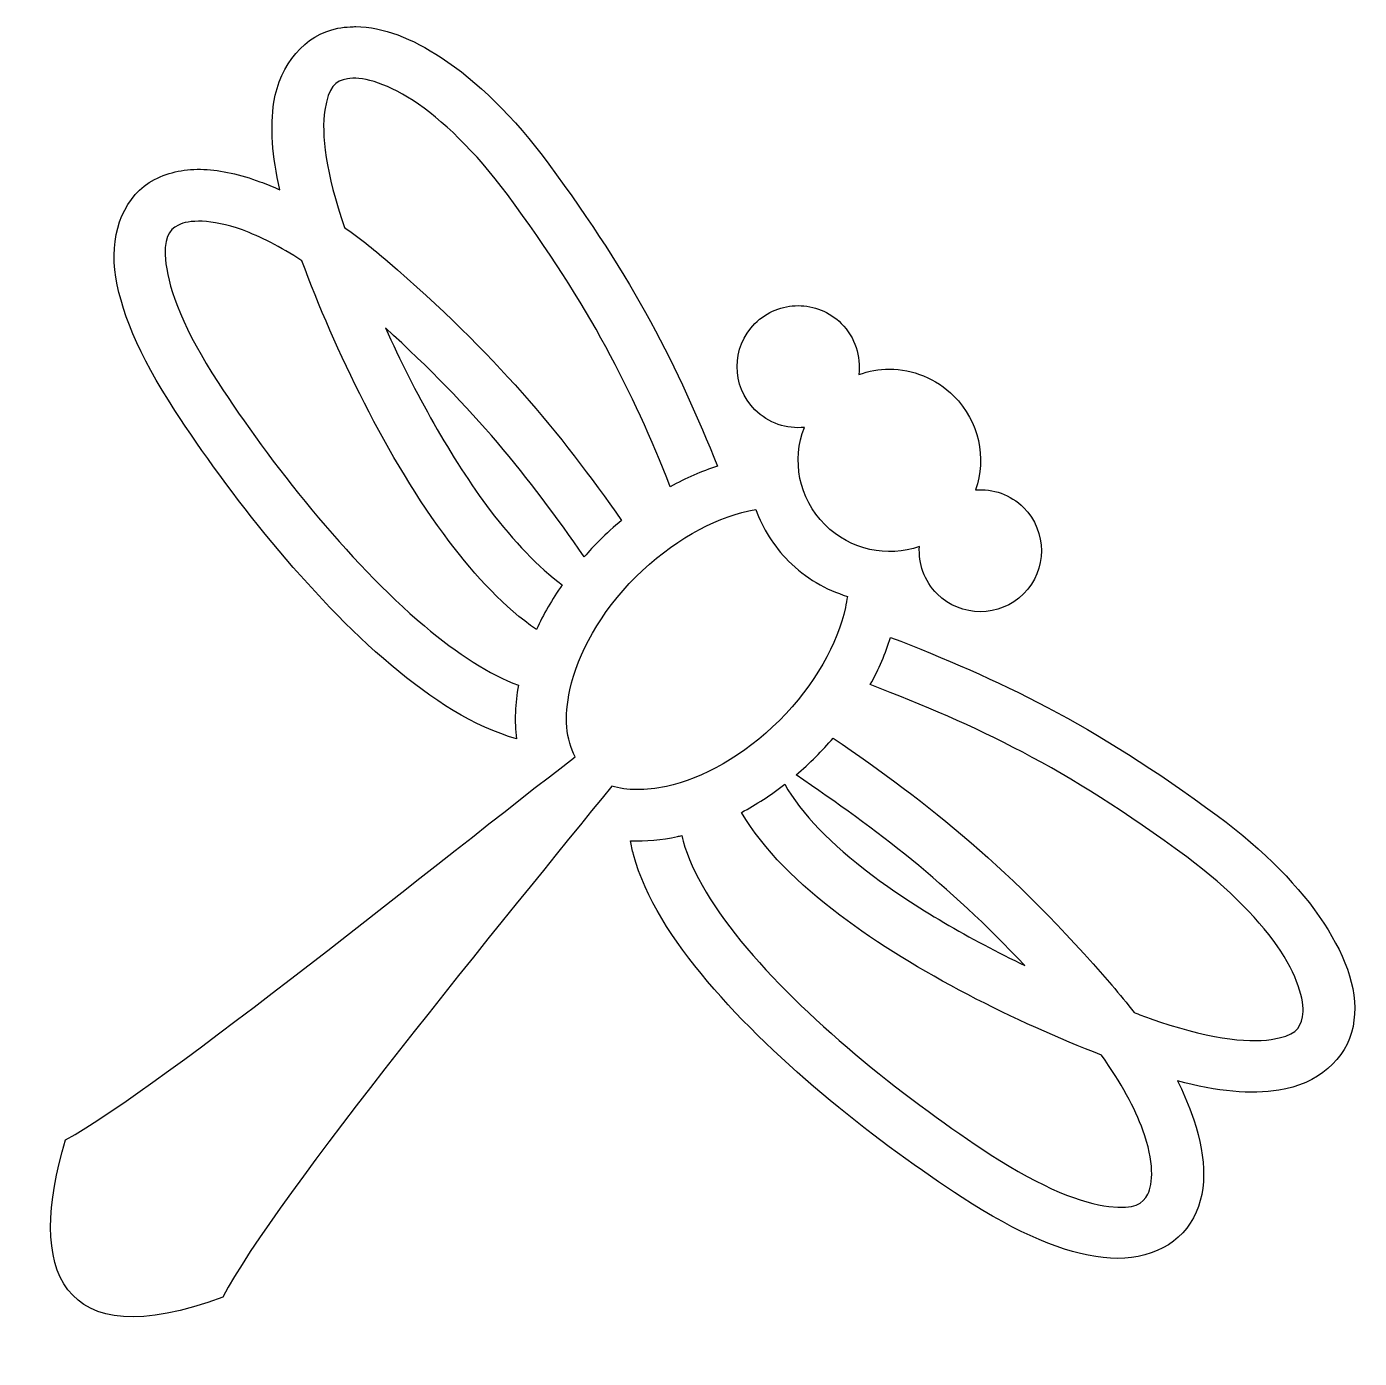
# Model space of a CAD drawing. Header units: centimetres. Extents: x -10.3 to 10.1, y -10.5 to 9.9.
import ezdxf

# ---------------------------------------------------------------- set-up
doc = ezdxf.new("R2010")
doc.units = ezdxf.units.CM
doc.header["$MEASUREMENT"] = 0
doc.layers.add('Layer 1', color=7, linetype='Continuous')

msp = doc.modelspace()

# ---------------------------------------------------------------- linework, layer by layer
at = {"layer": 'Layer 1'}
for points, knots in [([(-5.24515, 9.88518), (-5.27328, 9.88526), (-5.3014, 9.88455), (-5.3294, 9.88307), (-5.3294, 9.88307), (-5.39337, 9.87961), (-5.45696, 9.87198), (-5.52, 9.85988), (-5.52, 9.85988), (-6.02492, 9.76306), (-6.40772, 9.30748), (-6.4983, 8.72522), (-6.4983, 8.72522), (-6.55717, 8.34706), (-6.52815, 7.90413), (-6.40823, 7.38327), (-6.40823, 7.38327), (-6.51133, 7.42991), (-6.61317, 7.47191), (-6.71298, 7.50838), (-6.71298, 7.50838), (-7.01364, 7.61802), (-7.30333, 7.68591), (-7.57481, 7.69674), (-7.57481, 7.69674), (-7.84625, 7.70758), (-8.09951, 7.66123), (-8.32709, 7.54232), (-8.32709, 7.54232), (-8.78225, 7.30449), (-9.00363, 6.7569), (-8.936, 6.15921), (-8.936, 6.15921), (-8.86845, 5.56169), (-8.5723, 4.85555), (-8.01518, 3.99979), (-8.01518, 3.99979), (-7.19394, 2.7383), (-5.9752, 1.171), (-4.70257, 0.09699), (-4.70257, 0.09699), (-4.07355, -0.4339), (-3.4326, -0.84947), (-2.78039, -1.0305), (-2.78039, -1.0305), (-2.81602, -0.76636), (-2.80502, -0.48847), (-2.75395, -0.21075), (-2.75395, -0.21075), (-3.18773, -0.04849), (-3.68873, 0.27249), (-4.19441, 0.69923), (-4.19441, 0.69923), (-5.36558, 1.68765), (-6.56623, 3.21856), (-7.35473, 4.42983), (-7.35473, 4.42983), (-7.87108, 5.22293), (-8.10768, 5.84773), (-8.15297, 6.24794), (-8.15297, 6.24794), (-8.19822, 6.64811), (-8.1127, 6.76526), (-7.96203, 6.84398), (-7.96203, 6.84398), (-7.81141, 6.92267), (-7.46432, 6.94358), (-6.98306, 6.76808), (-6.98306, 6.76808), (-6.71074, 6.66869), (-6.40148, 6.51225), (-6.07012, 6.29664), (-6.07012, 6.29664), (-5.56706, 4.9425), (-4.77472, 3.26561), (-3.81337, 1.99466), (-3.81337, 1.99466), (-3.40198, 1.45078), (-2.96082, 0.97875), (-2.47783, 0.64275), (-2.47783, 0.64275), (-2.3706, 0.8756), (-2.23802, 1.10592), (-2.08132, 1.32983), (-2.08132, 1.32983), (-2.44628, 1.59831), (-2.82466, 1.99385), (-3.18486, 2.47005), (-3.18486, 2.47005), (-3.78984, 3.26989), (-4.34532, 4.28762), (-4.79104, 5.26663), (-4.79104, 5.26663), (-3.42539, 4.02807), (-2.59535, 2.9872), (-1.74525, 1.75834), (-1.74525, 1.75834), (-1.67087, 1.84301), (-1.59302, 1.92634), (-1.51147, 2.00785), (-1.51147, 2.00785), (-1.40183, 2.11749), (-1.28899, 2.22017), (-1.17379, 2.31669), (-1.17379, 2.31669), (-2.12105, 3.67222), (-3.09091, 4.85141), (-4.76018, 6.29165), (-4.76018, 6.29165), (-4.98198, 6.48297), (-5.20126, 6.65438), (-5.41686, 6.80652), (-5.41686, 6.80652), (-5.70782, 7.63554), (-5.77529, 8.2458), (-5.71963, 8.60406), (-5.71963, 8.60406), (-5.66228, 8.97231), (-5.56095, 9.04952), (-5.37153, 9.08587), (-5.37153, 9.08587), (-5.18207, 9.12213), (-4.81171, 9.04328), (-4.36806, 8.75232), (-4.36806, 8.75232), (-3.92445, 8.46136), (-3.41549, 7.97761), (-2.92233, 7.31072), (-2.92233, 7.31072), (-1.6411, 5.57787), (-1.01178, 4.30963), (-0.42527, 2.8329), (-0.42527, 2.8329), (-0.18732, 2.96459), (0.05481, 3.0698), (0.29665, 3.1468), (0.29665, 3.1468), (-0.30601, 4.65523), (-0.97627, 6.00431), (-2.28867, 7.77925), (-2.28867, 7.77925), (-2.82673, 8.50707), (-3.39069, 9.05373), (-3.93584, 9.41132), (-3.93584, 9.41132), (-4.38303, 9.7046), (-4.8228, 9.88369), (-5.24516, 9.88512), (-5.24516, 9.88512), (-5.24516, 9.88512), (-5.24515, 9.88518), (-5.24515, 9.88518)], [0, 0, 0, 0, 0.02564103, 0.02564103, 0.02564103, 0.02564103, 0.05128205, 0.05128205, 0.05128205, 0.05128205, 0.07692308, 0.07692308, 0.07692308, 0.07692308, 0.1025641, 0.1025641, 0.1025641, 0.1025641, 0.12820513, 0.12820513, 0.12820513, 0.12820513, 0.15384615, 0.15384615, 0.15384615, 0.15384615, 0.17948718, 0.17948718, 0.17948718, 0.17948718, 0.20512821, 0.20512821, 0.20512821, 0.20512821, 0.23076923, 0.23076923, 0.23076923, 0.23076923, 0.25641026, 0.25641026, 0.25641026, 0.25641026, 0.28205128, 0.28205128, 0.28205128, 0.28205128, 0.30769231, 0.30769231, 0.30769231, 0.30769231, 0.33333333, 0.33333333, 0.33333333, 0.33333333, 0.35897436, 0.35897436, 0.35897436, 0.35897436, 0.38461538, 0.38461538, 0.38461538, 0.38461538, 0.41025641, 0.41025641, 0.41025641, 0.41025641, 0.43589744, 0.43589744, 0.43589744, 0.43589744, 0.46153846, 0.46153846, 0.46153846, 0.46153846, 0.48717949, 0.48717949, 0.48717949, 0.48717949, 0.51282051, 0.51282051, 0.51282051, 0.51282051, 0.53846154, 0.53846154, 0.53846154, 0.53846154, 0.56410256, 0.56410256, 0.56410256, 0.56410256, 0.58974359, 0.58974359, 0.58974359, 0.58974359, 0.61538462, 0.61538462, 0.61538462, 0.61538462, 0.64102564, 0.64102564, 0.64102564, 0.64102564, 0.66666667, 0.66666667, 0.66666667, 0.66666667, 0.69230769, 0.69230769, 0.69230769, 0.69230769, 0.71794872, 0.71794872, 0.71794872, 0.71794872, 0.74358974, 0.74358974, 0.74358974, 0.74358974, 0.76923077, 0.76923077, 0.76923077, 0.76923077, 0.79487179, 0.79487179, 0.79487179, 0.79487179, 0.82051282, 0.82051282, 0.82051282, 0.82051282, 0.84615385, 0.84615385, 0.84615385, 0.84615385, 0.87179487, 0.87179487, 0.87179487, 0.87179487, 0.8974359, 0.8974359, 0.8974359, 0.8974359, 0.92307692, 0.92307692, 0.92307692, 0.92307692, 0.94871795, 0.94871795, 0.94871795, 0.94871795, 1, 1, 1, 1]), ([(1.53302, 5.60876), (1.29359, 5.60876), (1.0542, 5.51742), (0.87153, 5.33475), (0.87153, 5.33475), (0.50614, 4.96936), (0.50614, 4.3769), (0.87153, 4.01152), (0.87153, 4.01152), (1.07887, 3.80414), (1.35924, 3.71466), (1.62979, 3.74257), (1.62979, 3.74257), (1.43371, 3.2428), (1.5385, 2.65599), (1.94478, 2.24966), (1.94478, 2.24966), (2.33876, 1.85568), (2.90241, 1.74491), (3.39182, 1.91717), (3.39182, 1.91717), (3.37369, 1.6564), (3.46393, 1.38944), (3.66326, 1.19011), (3.66326, 1.19011), (4.02865, 0.82468), (4.62106, 0.82472), (4.98649, 1.19011), (4.98649, 1.19011), (5.35183, 1.5555), (5.35183, 2.14796), (4.98649, 2.51334), (4.98649, 2.51334), (4.78548, 2.71431), (4.5159, 2.80451), (4.2531, 2.7844), (4.2531, 2.7844), (4.4211, 3.27186), (4.30952, 3.83114), (3.91786, 4.22275), (3.91786, 4.22275), (3.64377, 4.49684), (3.28758, 4.63389), (2.93138, 4.63389), (2.93138, 4.63389), (2.77199, 4.63389), (2.61259, 4.60619), (2.46062, 4.55133), (2.46062, 4.55133), (2.49688, 4.82955), (2.40842, 5.12102), (2.19467, 5.33481), (2.19467, 5.33481), (2.01196, 5.51752), (1.77257, 5.60882), (1.53305, 5.60882), (1.53305, 5.60882), (1.53305, 5.60882), (1.53302, 5.60876), (1.53302, 5.60876)], [0, 0, 0, 0, 0.0625, 0.0625, 0.0625, 0.0625, 0.125, 0.125, 0.125, 0.125, 0.1875, 0.1875, 0.1875, 0.1875, 0.25, 0.25, 0.25, 0.25, 0.3125, 0.3125, 0.3125, 0.3125, 0.375, 0.375, 0.375, 0.375, 0.4375, 0.4375, 0.4375, 0.4375, 0.5, 0.5, 0.5, 0.5, 0.5625, 0.5625, 0.5625, 0.5625, 0.625, 0.625, 0.625, 0.625, 0.6875, 0.6875, 0.6875, 0.6875, 0.75, 0.75, 0.75, 0.75, 0.8125, 0.8125, 0.8125, 0.8125, 0.875, 0.875, 0.875, 0.875, 1, 1, 1, 1]), ([(0.88414, 2.48213), (0.84847, 2.47602), (0.81233, 2.46906), (0.7756, 2.46105), (0.7756, 2.46105), (0.2259, 2.34087), (-0.40877, 1.99619), (-0.9543, 1.45071), (-0.9543, 1.45071), (-1.49983, 0.90514), (-1.84447, 0.27043), (-1.96464, -0.27927), (-1.96464, -0.27927), (-2.05636, -0.69884), (-2.02199, -1.04787), (-1.88359, -1.30678), (-1.88359, -1.30678), (-3.84482, -2.81555), (-8.19002, -6.34332), (-9.69268, -7.18107), (-9.69268, -7.18107), (-10.2878, -9.15462), (-9.80008, -10.52862), (-7.28236, -9.59139), (-7.28236, -9.59139), (-6.48766, -8.05955), (-2.84646, -3.64107), (-1.32297, -1.75616), (-1.32297, -1.75616), (-1.09159, -1.82616), (-0.80907, -1.83122), (-0.48391, -1.76008), (-0.48391, -1.76008), (0.06579, -1.6399), (0.70046, -1.29522), (1.24599, -0.74974), (1.24599, -0.74974), (1.79143, -0.20417), (2.13607, 0.43054), (2.25625, 0.98024), (2.25625, 0.98024), (2.26907, 1.03902), (2.27889, 1.09608), (2.28686, 1.15203), (2.28686, 1.15203), (1.95723, 1.25294), (1.64717, 1.43278), (1.3875, 1.69241), (1.3875, 1.69241), (1.15693, 1.92307), (0.98943, 2.19358), (0.88401, 2.48213), (0.88401, 2.48213), (0.88401, 2.48213), (0.88414, 2.48213), (0.88414, 2.48213)], [0, 0, 0, 0, 0.06666667, 0.06666667, 0.06666667, 0.06666667, 0.13333333, 0.13333333, 0.13333333, 0.13333333, 0.2, 0.2, 0.2, 0.2, 0.26666667, 0.26666667, 0.26666667, 0.26666667, 0.33333333, 0.33333333, 0.33333333, 0.33333333, 0.4, 0.4, 0.4, 0.4, 0.46666667, 0.46666667, 0.46666667, 0.46666667, 0.53333333, 0.53333333, 0.53333333, 0.53333333, 0.6, 0.6, 0.6, 0.6, 0.66666667, 0.66666667, 0.66666667, 0.66666667, 0.73333333, 0.73333333, 0.73333333, 0.73333333, 0.8, 0.8, 0.8, 0.8, 0.86666667, 0.86666667, 0.86666667, 0.86666667, 1, 1, 1, 1]), ([(2.94935, 0.52322), (2.87387, 0.28075), (2.76971, 0.03778), (2.63912, -0.20106), (2.63912, -0.20106), (4.27958, -0.83261), (5.6107, -1.45598), (7.4862, -2.8428), (7.4862, -2.8428), (8.153, -3.33587), (8.6368, -3.84492), (8.92775, -4.28853), (8.92775, -4.28853), (9.21871, -4.73222), (9.29744, -5.10267), (9.26109, -5.29213), (9.26109, -5.29213), (9.22474, -5.48159), (9.14753, -5.58288), (8.77928, -5.64018), (8.77928, -5.64018), (8.41103, -5.69753), (7.77737, -5.62534), (6.91276, -5.31346), (6.91276, -5.31346), (6.83623, -5.28584), (6.75813, -5.25683), (6.67915, -5.22702), (6.67915, -5.22702), (6.57356, -5.08871), (6.46064, -4.94926), (6.33936, -4.80871), (6.33936, -4.80871), (4.7977, -3.02172), (3.5505, -2.03414), (2.06952, -1.01916), (2.06952, -1.01916), (1.98531, -1.11699), (1.89688, -1.21326), (1.80319, -1.307), (1.80319, -1.307), (1.70511, -1.40508), (1.60433, -1.49735), (1.50169, -1.58497), (1.50169, -1.58497), (2.76125, -2.44047), (3.80296, -3.23087), (5.0085, -4.50856), (5.0085, -4.50856), (4.16851, -4.10181), (3.32768, -3.62143), (2.64553, -3.10542), (2.64553, -3.10542), (2.04898, -2.6541), (1.57868, -2.17418), (1.32706, -1.72796), (1.32706, -1.72796), (1.11285, -1.89486), (0.89146, -2.03929), (0.66629, -2.16001), (0.66629, -2.16001), (1.00321, -2.73746), (1.5382, -3.25583), (2.17017, -3.73389), (2.17017, -3.73389), (3.35146, -4.62751), (4.88368, -5.37519), (6.18148, -5.88032), (6.18148, -5.88032), (6.48256, -6.30175), (6.69298, -6.69479), (6.81569, -7.03142), (6.81569, -7.03142), (6.99128, -7.51273), (6.97036, -7.85985), (6.89168, -8.01056), (6.89168, -8.01056), (6.81295, -8.16118), (6.69581, -8.2467), (6.29564, -8.20141), (6.29564, -8.20141), (5.89547, -8.15616), (5.27079, -7.91952), (4.47765, -7.40317), (4.47765, -7.40317), (3.2665, -6.61463), (1.73568, -5.41385), (0.7473, -4.24255), (0.7473, -4.24255), (0.25309, -3.65696), (-0.09985, -3.07736), (-0.22792, -2.60137), (-0.22792, -2.60137), (-0.23593, -2.57177), (-0.24318, -2.54276), (-0.24976, -2.51421), (-0.24976, -2.51421), (-0.27169, -2.51948), (-0.29361, -2.52526), (-0.31554, -2.53002), (-0.31554, -2.53002), (-0.55704, -2.58281), (-0.79988, -2.60495), (-1.03505, -2.59378), (-1.03505, -2.59378), (-1.02282, -2.66492), (-1.00785, -2.73589), (-0.98892, -2.8061), (-0.98892, -2.8061), (-0.81139, -3.46603), (-0.39203, -4.11457), (0.14498, -4.75089), (0.14498, -4.75089), (1.21891, -6.02352), (2.78621, -7.24234), (4.04763, -8.06369), (4.04763, -8.06369), (4.90334, -8.62073), (5.60953, -8.91692), (6.20705, -8.98451), (6.20705, -8.98451), (6.8047, -9.05215), (7.35233, -8.8306), (7.59016, -8.37548), (7.59016, -8.37548), (7.82799, -7.92036), (7.7754, -7.36277), (7.556, -6.76146), (7.556, -6.76146), (7.49853, -6.60375), (7.42789, -6.44153), (7.34482, -6.27585), (7.34482, -6.27585), (7.95963, -6.4398), (8.47155, -6.48568), (8.9004, -6.41893), (8.9004, -6.41893), (9.48261, -6.32835), (9.93824, -5.94547), (10.03506, -5.44063), (10.03506, -5.44063), (10.13192, -4.93575), (9.94415, -4.40161), (9.58665, -3.85651), (9.58665, -3.85651), (9.22907, -3.31136), (8.68244, -2.74741), (7.95475, -2.20926), (7.95475, -2.20926), (6.03484, -0.78959), (4.61336, -0.12093), (2.94929, 0.52314), (2.94929, 0.52314), (2.94929, 0.52314), (2.94935, 0.52322), (2.94935, 0.52322)], [0, 0, 0, 0, 0.025, 0.025, 0.025, 0.025, 0.05, 0.05, 0.05, 0.05, 0.075, 0.075, 0.075, 0.075, 0.1, 0.1, 0.1, 0.1, 0.125, 0.125, 0.125, 0.125, 0.15, 0.15, 0.15, 0.15, 0.175, 0.175, 0.175, 0.175, 0.2, 0.2, 0.2, 0.2, 0.225, 0.225, 0.225, 0.225, 0.25, 0.25, 0.25, 0.25, 0.275, 0.275, 0.275, 0.275, 0.3, 0.3, 0.3, 0.3, 0.325, 0.325, 0.325, 0.325, 0.35, 0.35, 0.35, 0.35, 0.375, 0.375, 0.375, 0.375, 0.4, 0.4, 0.4, 0.4, 0.425, 0.425, 0.425, 0.425, 0.45, 0.45, 0.45, 0.45, 0.475, 0.475, 0.475, 0.475, 0.5, 0.5, 0.5, 0.5, 0.525, 0.525, 0.525, 0.525, 0.55, 0.55, 0.55, 0.55, 0.575, 0.575, 0.575, 0.575, 0.6, 0.6, 0.6, 0.6, 0.625, 0.625, 0.625, 0.625, 0.65, 0.65, 0.65, 0.65, 0.675, 0.675, 0.675, 0.675, 0.7, 0.7, 0.7, 0.7, 0.725, 0.725, 0.725, 0.725, 0.75, 0.75, 0.75, 0.75, 0.775, 0.775, 0.775, 0.775, 0.8, 0.8, 0.8, 0.8, 0.825, 0.825, 0.825, 0.825, 0.85, 0.85, 0.85, 0.85, 0.875, 0.875, 0.875, 0.875, 0.9, 0.9, 0.9, 0.9, 0.925, 0.925, 0.925, 0.925, 0.95, 0.95, 0.95, 0.95, 1, 1, 1, 1])]:
    msp.add_open_spline(points, degree=3, knots=knots, dxfattribs=at)

doc.saveas('drawing.dxf')
